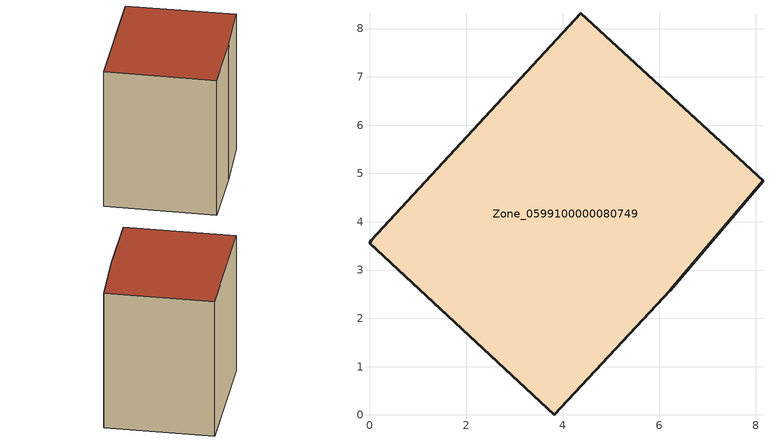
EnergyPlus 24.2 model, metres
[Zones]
Zone_0599100000080749
 floor ground (C_G): 6.23,2.59 3.83,0 0,3.55 0.04,3.62 4.37,8.32 8.15,4.85 z0
 wall outside (C_F): 3.83,0 6.23,2.59 8.15,4.85 4.37,8.32 0.04,3.62 0,3.55 3.83,0 z0:6.97
 roof outside (C_R): 8.15,4.85 4.37,8.32 0.04,3.62 0,3.55 3.83,0 6.23,2.59 z6.97
[BUILDING]
Pand.0599100000080749: North Axis=0; Terrain=City; Loads Convergence Tolerance Value=0.04; Temperature Convergence Tolerance Value=0.4; Solar Distribution=FullExterior; Maximum Number of Warmup Days=25; Minimum Number of Warmup Days=1
[Site:Location]
Rotterdam.The.Hague.AP_ZH_NLD Design_Conditions: Latitude=51.96; Longitude=4.45; Time Zone=1; Elevation=-4.5
[SITE:GROUNDTEMPERATURE:BUILDINGSURFACE]
18, 18, 18, 18, 18, 18, 18, 18, 18, 18, 18, 18
[MATERIAL] Thermal Absorptance=0.9; Solar Absorptance=0.7; Visible Absorptance=0.7
Name | Roughness | Thickness | Conductivity | Density | Specific Heat
G.TC.1946 | MediumSmooth | 0.15 | 1 | 540 | 1210
F.TC.1946 | Rough | 0.3 | 0.857143 | 1920 | 840
R.TC.1946 | MediumRough | 0.2 | 0.909091 | 1500 | 1000
[CONSTRUCTION]
C_G: G.TC.1946
C_F: F.TC.1946
C_R: R.TC.1946
[ZONE]
Zone_0599100000080749: Type=1; Multiplier=1; Ceiling Height=Autocalculate; Volume=Autocalculate; Floor Area=autocalculate; Part of Total Floor Area=Yes
[ZONEINFILTRATION:DESIGNFLOWRATE]
Infil_Zone_0599100000080749: Zone or ZoneList or Space or SpaceList=Zone_0599100000080749; Schedule=AlwaysOn; Design Flow Rate Calculation Method=Flow/Area; Flow Rate per Floor Area=0.003; Constant Term Coefficient=1; Temperature Term Coefficient=0; Velocity Term Coefficient=0; Velocity Squared Term Coefficient=0
[HVACTEMPLATE:ZONE:IDEALLOADSAIRSYSTEM]
Zone_0599100000080749: Maximum Heating Supply Air Temperature=50; Minimum Cooling Supply Air Temperature=13; Maximum Heating Supply Air Humidity Ratio=0.0156; Minimum Cooling Supply Air Humidity Ratio=0.0077; Heating Limit=NoLimit; Cooling Limit=NoLimit; Dehumidification Control Type=ConstantSensibleHeatRatio; Cooling Sensible Heat Ratio=0.7; Dehumidification Setpoint=60; Humidification Control Type=None; Humidification Setpoint=30; Outdoor Air Method=None; Outdoor Air Flow Rate per Person=0.00944; Outdoor Air Flow Rate per Zone Floor Area=0; Outdoor Air Flow Rate per Zone=0; Demand Controlled Ventilation Type=None; Outdoor Air Economizer Type=NoEconomizer; Heat Recovery Type=None; Sensible Heat Recovery Effectiveness=0.7; Latent Heat Recovery Effectiveness=0.65
[ZONECONTROL:THERMOSTAT]
ThermostatControl_Zone_0599100000080749: Zone or ZoneList=Zone_0599100000080749; Control Type Schedule=DualSetpointControlType; Control 1=Thermostat_Zone_0599100000080749; Temperature Difference Between Cutout And Setpoint=0
[THERMOSTATSETPOINT:DUALSETPOINT]
Thermostat_Zone_0599100000080749: Heating Setpoint Temperature Schedule=HeatingSetpoint_Zone_0599100000080749; Cooling Setpoint Temperature Schedule=CoolingSetpoint_Zone_0599100000080749
[SCHEDULE:COMPACT]
HeatingSetpoint_Zone_0599100000080749: Through: 12/31, For: AllDays, Until: 24:00, 21
CoolingSetpoint_Zone_0599100000080749: Through: 12/31, For: AllDays, Until: 24:00, 24
DualSetpointControlType: Through: 12/31, For: AllDays, Until: 24:00, 4
AlwaysOn: Through: 12/31, For: AllDays, Until: 24:00, 1
